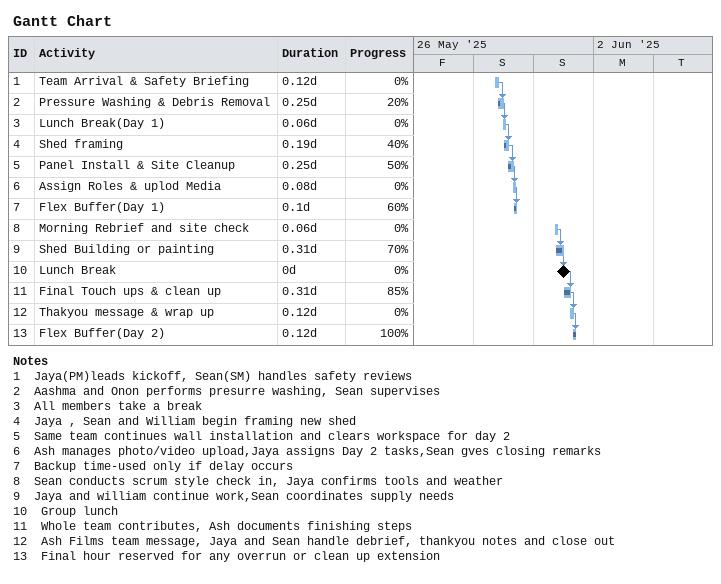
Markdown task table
Gantt Chart

| ID | Task | Duration | Start | Finish | Predecessors | % complete |
|---|---|---|---|---|---|---|
| 1 | Team Arrival & Safety Briefing | 0.12d | 2025-05-31 | 2025-05-31 |  | 0 |
| 2 | Pressure Washing & Debris Removal | 0.25d | 2025-05-31 | 2025-05-31 | 1 | 20 |
| 3 | Lunch Break(Day 1) | 0.06d | 2025-05-31 | 2025-05-31 | 2 | 0 |
| 4 | Shed framing | 0.19d | 2025-05-31 | 2025-05-31 | 3 | 40 |
| 5 | Panel Install & Site Cleanup | 0.25d | 2025-05-31 | 2025-05-31 | 4 | 50 |
| 6 | Assign Roles & uplod Media | 0.08d | 2025-05-31 | 2025-05-31 | 5 | 0 |
| 7 | Flex Buffer(Day 1) | 0.1d | 2025-05-31 | 2025-05-31 | 6 | 60 |
| 8 | Morning Rebrief and site check | 0.06d | 2025-06-01 | 2025-06-01 |  | 0 |
| 9 | Shed Building or painting | 0.31d | 2025-06-01 | 2025-06-01 | 8 | 70 |
| 10 | Lunch Break | 0d | 2025-06-01 | 2025-06-01 | 9 | 0 |
| 11 | Final Touch ups & clean up | 0.31d | 2025-06-01 | 2025-06-01 | 10 | 85 |
| 12 | Thakyou message & wrap up | 0.12d | 2025-06-01 | 2025-06-01 | 11 | 0 |
| 13 | Flex Buffer(Day 2) | 0.12d | 2025-06-01 | 2025-06-01 | 12 | 100 |

Notes
- 1: Jaya(PM)leads kickoff, Sean(SM) handles safety reviews
- 2: Aashma and Onon performs presurre washing, Sean supervises
- 3: All members take a break
- 4: Jaya , Sean and William begin framing new shed
- 5: Same team continues wall installation and clears workspace for day 2
- 6: Ash manages photo/video upload,Jaya assigns Day 2 tasks,Sean gves closing remarks
- 7: Backup time-used only if delay occurs
- 8: Sean conducts scrum style check in, Jaya confirms tools and weather
- 9: Jaya and william continue work,Sean coordinates supply needs
- 10: Group lunch
- 11: Whole team contributes, Ash documents finishing steps
- 12: Ash Films team message, Jaya and Sean handle debrief, thankyou notes and close out
- 13: Final hour reserved for any overrun or clean up extension
